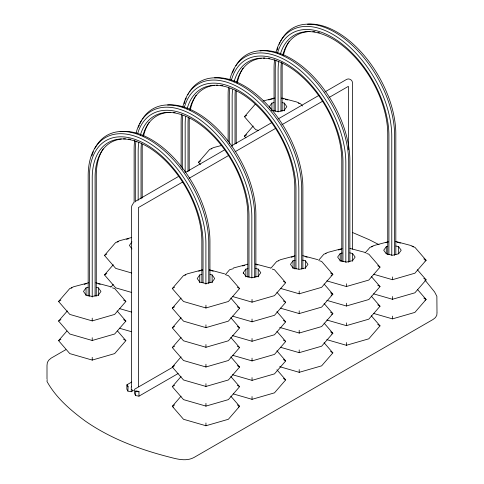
<?xml version="1.0" encoding="UTF-8"?>
<svg xmlns="http://www.w3.org/2000/svg" width="484" height="484" viewBox="0 0 484 484"><rect width="100%" height="100%" fill="white"/><g stroke="black" fill="none" stroke-linecap="round" stroke-linejoin="round"><path stroke-width="0.73" d="M135.593 395.555L135.774 390.915L138.962 391.411L138.962 396.16L135.593 395.555L134.54 393.607L134.54 389.578L134.903 389.069L173.272 366.92M92.22 320.959L92.22 318.139M92.22 340.554L92.22 337.729M92.22 360.144L92.22 357.325M205.942 308.036L205.942 305.21M205.942 327.686L205.942 324.861M205.942 347.337L205.942 344.511M205.942 367.054L205.942 364.228M205.942 386.516L205.942 383.691M205.942 406.167L205.942 403.341M205.942 425.817L205.942 422.992M252.037 302.204L252.037 299.378M252.037 321.854L252.037 319.029M252.037 341.317L252.037 338.491M252.037 360.967L252.037 358.142M232.495 374.725L252.037 380.364L252.037 377.605M252.037 399.391L252.037 396.565M299.203 293.867L299.203 291.041M299.203 313.644L299.203 310.819M299.203 333.107L299.203 330.282M299.203 352.733L299.203 349.914M299.203 372.384L299.203 369.564M346.375 286.601L346.375 283.775M346.375 306.063L346.375 303.238M346.375 325.708L346.375 322.889M346.375 345.364L346.375 342.539M392.457 279.752L392.457 276.933M392.457 299.348L392.457 296.523M373.642 313.444L392.457 318.877L392.457 316.119M47.178 379.68L47.002 381.471C55.872 397.618 70.434 410.129 85.123 420.941A215.235 124.261 0 0 0 114.315 437.79C131.521 445.945 149.635 451.971 168.051 456.739C176.382 458.856 185.753 461.875 193.921 457.525L433.059 319.464L435.4 317.607L436.768 315.356L436.998 312.966M131.721 382.027L127.213 384.629L128.078 386.474L127.897 391.114L131.273 391.719L133.487 390.443M127.213 384.629L126.85 385.143L126.85 389.166L127.897 391.114M88.1 287.381L86.043 287.871L83.478 291.441L86.037 295.01L92.22 296.486L98.403 295.01L100.962 291.441L98.403 287.871L96.346 287.381M131.963 241.837L129.403 245.406L131.963 248.976M269.346 107.642L269.346 106.662L271.911 103.098L273.968 102.602M201.828 274.452L199.765 274.942L197.206 278.512L199.765 282.081L205.942 283.557L212.125 282.081L214.684 278.518L212.131 274.948L210.068 274.452M243.295 273.66L243.295 272.68L245.86 269.11L247.923 268.62M295.089 260.283L293.032 260.779L290.467 264.343L293.026 267.912L299.203 269.394L305.386 267.918L307.951 264.349L305.392 260.779L302.645 260.12M342.261 253.017L340.198 253.513L337.638 257.077L340.191 260.646L346.375 262.128L352.558 260.652L355.117 257.083L352.564 253.513L349.811 252.854M387.654 246.338L386.28 246.665L383.715 250.234L386.274 253.804L392.457 255.28L398.641 253.804L401.2 250.234L398.641 246.665L395.894 246.011M133.632 202.669L131.775 205.888L131.509 207.569L131.509 386.958M112.488 287.883L114.66 288.512L125.876 301.465L114.66 314.418L92.22 320.892L69.787 314.418L58.564 301.465L69.787 288.512L71.959 287.883M131.63 272.982L115.706 268.384L104.49 255.431L115.706 242.478L118.604 241.643M117.098 310.922L125.876 321.055L114.66 334.014L92.22 340.488L69.787 334.014L58.564 321.055L67.349 310.922M200.449 164.548L198.501 162.291L209.717 149.338L211.889 148.715M131.63 292.445L115.706 287.847L104.49 274.894L113.268 264.754M258.547 130.48L255.649 129.645L244.432 116.692L255.165 104.302M117.582 331.074L125.876 340.651L114.66 353.604L92.22 360.084L69.787 353.604L58.564 340.651L66.859 331.074M110.83 287.224L113.268 284.404M245.896 137.843L244.432 136.149L253.211 126.015M226.209 274.954L228.381 275.584L239.598 288.537L228.381 301.49L205.948 307.969L183.509 301.49L172.292 288.537L183.509 275.584L185.681 274.954M230.82 298.053L239.598 308.187L228.381 321.14L205.948 327.62L183.509 321.14L172.292 308.187L181.07 298.053M230.82 317.704L239.598 327.837L228.381 340.796L205.948 347.27L183.509 340.796L172.292 327.837L181.07 317.704M225.211 274.821L229.604 269.751L233.221 268.705M230.82 337.421L239.598 347.554L228.381 360.507L205.948 366.987L183.509 360.507L172.292 347.554L181.07 337.421M230.82 356.883L239.598 367.017L228.381 379.97L205.948 386.45L183.509 379.97L172.292 367.017L181.07 356.883M270.919 268.172L276.769 261.414L278.221 260.997M230.82 376.534L239.598 386.668L228.381 399.627L205.948 406.1L183.509 399.627L172.292 386.668L181.07 376.534M181.07 396.184L172.292 406.324L183.509 419.277L205.948 425.751L228.381 419.277L239.598 406.324L230.82 396.184M272.304 269.122L274.476 269.751L285.693 282.704L274.476 295.657L252.037 302.137L232.495 296.492M318.575 260.344L323.941 254.148L326.113 253.525M276.915 292.221L285.693 302.355L274.476 315.308L252.037 321.787L232.495 316.149M276.915 311.684L285.693 321.818L274.476 334.771L252.037 341.25L232.495 335.606M276.915 331.334L285.693 341.468L274.476 354.421L252.037 360.901L232.495 355.262M365.148 252.938L370.024 247.306L372.916 246.471M276.915 350.797L285.693 360.931L274.476 373.884L252.037 380.364M366.642 253.525L368.814 254.148L380.031 267.108L368.814 280.061L346.375 286.534L326.833 280.895M276.915 369.758L285.693 379.898L274.476 392.851L252.037 399.324L233.221 393.891M371.252 276.431L380.031 286.564L368.814 299.523L346.375 305.997L326.833 300.358M324.086 342.751L332.865 352.89L321.642 365.844L299.209 372.323L279.667 366.678M371.252 296.075L380.031 306.215L368.814 319.168L346.375 325.647L326.833 320.003M371.252 315.725L380.031 325.865L368.814 338.818L346.375 345.298L326.833 339.653M244.432 116.692L246.761 115.277M198.501 162.291L200.83 160.882M244.432 136.149L246.761 134.74M104.49 255.431L106.819 254.015M58.564 301.465L60.899 300.05M104.49 274.894L106.819 273.478M58.564 321.055L60.899 319.646M58.564 340.651L60.899 339.236M172.292 288.537L174.621 287.121M172.292 308.187L174.621 306.777M172.292 327.837L174.621 326.428M172.292 347.554L174.621 346.145M172.292 367.017L174.621 365.608M331.116 275.432L332.865 274.368L321.642 261.414L319.476 260.791M172.292 386.668L174.621 385.258M331.116 295.21L332.865 294.151L324.086 284.011M174.621 404.908L172.292 406.324L173.453 407.026M331.697 314.316L332.865 313.608L324.086 303.474M424.946 260.967L426.114 260.259L414.897 247.306L411.999 246.471M331.697 333.948L332.865 333.24L324.086 323.1M424.946 280.557L426.114 279.855L417.335 269.715M238.437 407.026L239.598 406.324L237.269 404.914M424.946 300.153L426.114 299.445L417.335 289.305M135.847 201.09L178.1 176.696M185.142 172.631L224.189 150.082M231.231 146.017L271.56 122.736M277.961 119.04L318.932 95.384M324.806 91.99L346.707 79.346C349.006 78.009 352.503 80.029 352.491 82.685L352.491 249.175M182.643 182.026L138.406 207.569L138.406 386.704M189.038 178.336L228.684 155.449M235.073 151.758L275.36 128.502M281.748 124.812L322.671 101.186M329.066 97.49L348.371 86.346L348.371 149.865M65.818 349.678L51.153 358.13L48.715 360.223L47.365 362.449L47.002 365.378L47.002 378.996M138.962 396.16L178.154 373.533M211.103 148.727L213.541 147.584L221.418 145.496M117.092 241.861L119.53 240.723L131.702 237.493M71.172 287.895L73.604 286.758L88.645 282.771M184.894 274.966L187.332 273.829L202.373 269.842M278.155 260.803L280.593 259.66L294.919 255.867M325.327 253.537L327.765 252.4L342.085 248.601M371.409 246.689L373.848 245.551L388.168 241.752M268.68 99.976L274.47 98.306M126.56 239.344L128.732 238.715M84.258 284.332L86.43 283.703M198.706 271.197L202.324 270.151M242.629 265.988L244.801 265.365M291.247 257.24L293.419 256.611M338.419 249.974L341.311 249.139M385.948 242.708L388.12 242.079M392.457 318.877L414.897 312.398L426.114 299.445L423.784 298.035M263.054 101.035L274.513 97.992M233.427 267.997L247.748 264.197M135.635 391.223L138.962 391.804M282.208 102.608L284.271 103.098L286.831 106.668L284.265 110.237L278.082 111.713L271.905 110.231L269.346 106.662M255.473 268.457L258.22 269.116L260.779 272.686L258.22 276.249L252.037 277.725L245.854 276.249L243.295 272.68M281.676 97.998L296.71 101.991L299.142 103.122M395.331 241.371L411.085 245.557L413.517 246.695M349.962 248.407L365.003 252.406M302.796 255.673L317.831 259.666M255.625 264.01L270.659 268.003M209.53 269.842L224.57 273.835M95.808 282.771L110.842 286.764M281.706 98.306L283.878 98.93M285.324 99.347L287.496 99.976M298.356 103.11L300.522 103.733L302.476 105.99M396.801 242.079L400.419 243.125M373.642 274.259L392.457 279.692L414.897 273.212L426.114 260.259L423.784 258.849M304.999 256.611L307.171 257.24M373.642 293.849L392.457 299.281L414.897 292.808L426.114 279.855L423.784 278.439M255.655 264.318L257.827 264.948M280.387 288.367L299.209 293.8L321.642 287.327L332.865 274.368L330.53 272.958M209.566 270.151L213.184 271.197M280.387 308.145L299.209 313.578L321.642 307.104L332.865 294.151L330.53 292.741M279.667 327.402L299.209 333.04L321.642 326.567L332.865 313.608L330.53 312.198M98.01 283.703L100.182 284.332M280.387 347.24L299.209 352.667L321.642 346.193L332.865 333.24L330.53 331.83M119.324 308.544L131.63 312.095M119.324 328.194L131.63 331.746M352.661 232.562L369.322 239.737L379.008 244.674M377.701 265.698L380.031 267.108M377.701 285.155L380.031 286.564M377.701 304.805L380.031 306.215M377.701 324.455L380.031 325.865M283.364 281.295L285.693 282.704M283.364 300.945L285.693 302.355M237.269 287.127L239.598 288.537M283.364 320.408L285.693 321.818M330.53 351.481L332.865 352.89M237.269 306.777L239.598 308.187M283.364 340.058L285.693 341.468M237.269 326.428L239.598 327.837M283.364 359.521L285.693 360.931M237.269 346.145L239.598 347.554M283.364 378.488L285.693 379.898M237.269 365.608L239.598 367.017M123.547 300.056L125.876 301.465M237.269 385.258L239.598 386.668M123.547 319.646L125.876 321.055M123.547 339.242L125.876 340.651M131.829 389.541L132.598 390.425M425.261 280.393L434.608 291.979L436.87 296.341L436.998 312.555M126.947 384.865L127.945 386.783M398.641 246.665L398.641 253.677M395.821 254.499L395.821 134.032A83.236 48.055 60 0 0 307.534 24.2M394.635 255.395L394.635 135.683A84.422 48.739 60 0 0 347.736 41.279A84.422 48.739 60 0 0 280.732 41.049M391.774 255.328L391.774 136.367A83.236 48.055 60 0 0 340.597 39.44A83.236 48.055 60 0 0 276.068 51.97M388.918 254.644L388.918 135.683A80.38 46.404 60 0 0 339.883 42.362A80.38 46.404 60 0 0 277.386 53.44M387.732 254.499L387.732 134.032A77.519 44.758 60 0 0 340.464 44.05A77.519 44.758 60 0 0 280.182 54.674M386.28 246.665L386.28 253.677M352.564 253.513L352.564 261.275M349.871 261.408L349.871 160.555A83.236 48.055 60 0 0 319.664 83.744A83.236 48.055 60 0 0 260.041 50.899M348.692 262.304L348.692 162.207A84.422 48.739 60 0 0 302.936 68.77A84.422 48.739 60 0 0 235.811 65.727M345.83 262.231L345.83 162.89A83.236 48.055 60 0 0 293.963 65.467A83.236 48.055 60 0 0 229.779 79.854M342.968 261.548L342.968 162.207A80.38 46.404 60 0 0 293.552 68.607A80.38 46.404 60 0 0 231.237 80.713M341.789 261.408L341.789 160.555A77.519 44.758 60 0 0 294.127 70.289A77.519 44.758 60 0 0 234.026 81.959M340.198 253.513L340.198 261.275M305.392 260.779L305.392 268.541M302.881 268.916L302.881 187.689A83.236 48.055 60 0 0 214.593 77.857M301.695 269.062L301.695 189.341A84.422 48.739 60 0 0 256.702 96.552A84.422 48.739 60 0 0 189.547 91.688M298.834 268.989L298.834 190.024A83.236 48.055 60 0 0 246.973 92.595A83.236 48.055 60 0 0 182.783 106.982M295.978 269.062L295.978 189.341A80.38 46.404 60 0 0 246.562 95.741A80.38 46.404 60 0 0 184.241 107.841M294.792 268.916L294.792 187.689A77.519 44.758 60 0 0 247.13 97.417A77.519 44.758 60 0 0 187.03 109.094M293.032 260.779L293.032 268.541M284.271 103.098L284.271 110.86M282.148 111.145L282.148 68.401A77.519 44.758 60 0 1 282.353 63.023M280.962 111.29L280.962 70.053A76.333 44.074 60 0 1 281.379 62.545M278.1 111.973L278.1 70.737A77.519 44.758 60 0 1 278.717 61.65M275.245 111.29L275.245 70.053A80.38 46.404 60 0 1 275.922 60.325M274.059 111.145L274.059 68.401A83.236 48.055 60 0 1 274.561 59.822M271.911 103.098L271.911 110.86M258.22 269.116L258.22 276.878M255.885 277.181L255.885 214.817A83.236 48.055 60 0 0 167.597 104.992M254.699 277.326L254.699 216.469A84.422 48.739 60 0 0 209.705 123.686A84.422 48.739 60 0 0 142.55 118.816M251.843 278.01L251.843 217.153A83.236 48.055 60 0 0 200.666 120.226A83.236 48.055 60 0 0 136.131 132.761M248.982 277.326L248.982 216.469A80.38 46.404 60 0 0 200.334 123.438A80.38 46.404 60 0 0 137.668 133.493M247.796 277.181L247.796 214.817A77.519 44.758 60 0 0 200.527 124.842A77.519 44.758 60 0 0 140.245 135.466M245.86 269.11L245.86 276.872M236.204 143.712L236.204 94.931A77.519 44.758 60 0 1 236.307 91.065M235.018 143.851L235.018 96.582A76.333 44.074 60 0 1 235.284 90.538M232.157 146.041L232.157 97.266A77.519 44.758 60 0 1 232.586 89.643M229.301 143.851L229.301 96.582A80.38 46.404 60 0 1 229.785 88.294M228.115 141.443L228.115 94.931A83.236 48.055 60 0 1 228.448 87.864M212.131 274.948L212.131 282.71M209.941 282.577L209.941 241.347A83.236 48.055 60 0 0 179.727 164.536A83.236 48.055 60 0 0 120.111 131.69M208.755 283.479L208.755 242.998A84.422 48.739 60 0 0 161.862 148.594A84.422 48.739 60 0 0 94.852 148.364M205.9 284.162L205.9 243.682A83.236 48.055 60 0 0 147.039 141.733A83.236 48.055 60 0 0 88.179 175.716L88.179 296.19M203.038 282.723L203.038 242.998A80.38 46.404 60 0 0 146.204 144.553A80.38 46.404 60 0 0 89.365 177.368L89.365 296.329M201.852 282.577L201.852 241.347A77.519 44.758 60 0 0 147.039 146.404A77.519 44.758 60 0 0 92.226 178.052L92.226 297.013M199.765 274.942L199.765 282.704M189.208 170.84L189.208 122.059A77.519 44.758 60 0 1 189.317 118.199M188.022 171.735L188.022 123.71A76.333 44.074 60 0 1 188.294 117.672M185.166 172.419L185.166 124.394A77.519 44.758 60 0 1 185.59 116.771M182.305 169.473L182.305 123.71A80.38 46.404 60 0 1 182.789 115.428M181.119 167.065L181.119 122.059A83.236 48.055 60 0 1 181.536 114.236M142.211 197.974L142.211 149.193A77.519 44.758 60 0 1 142.369 144.565M141.032 198.87L141.032 150.845A76.333 44.074 60 0 1 141.449 143.337M138.17 200.309L138.17 151.528A77.519 44.758 60 0 1 138.781 142.441M135.308 201.888L135.308 150.845A80.38 46.404 60 0 1 135.992 141.116M134.129 202.5L134.129 149.193A83.236 48.055 60 0 1 134.631 140.614M131.273 386.976L131.273 391.719M98.403 287.871L98.403 295.639M96.268 296.19L96.268 175.716A77.519 44.758 60 0 1 103.225 148.878M95.082 296.329L95.082 177.368A76.333 44.074 60 0 1 121.321 139.053M86.043 287.871L86.043 295.633M123.432 138.884A76.333 44.074 60 0 1 125.525 138.854M128.405 139.023A76.333 44.074 60 0 1 130.613 139.307M91.821 155.921A84.422 48.739 60 0 1 93.327 151.661M282.801 54.982A76.333 44.074 60 0 1 307.951 31.66M308.629 31.605A76.333 44.074 60 0 1 310.002 31.545M312.833 31.593A76.333 44.074 60 0 1 315.017 31.787M317.976 32.253A76.333 44.074 60 0 1 319.47 32.573M277.278 50.088A84.422 48.739 60 0 1 277.925 47.874M279.207 44.346A84.422 48.739 60 0 1 280.091 42.338M283.376 55.781A77.519 44.758 60 0 1 289.099 41.563M142.871 135.774A76.333 44.074 60 0 1 168.015 112.445M168.692 112.397A76.333 44.074 60 0 1 170.767 112.324M173.623 112.433A76.333 44.074 60 0 1 175.081 112.578M143.445 136.573A77.519 44.758 60 0 1 149.169 122.355M138.472 127.225A84.422 48.739 60 0 1 139.271 125.138M139.852 123.789A84.422 48.739 60 0 1 141.824 119.99M236.531 82.812A76.333 44.074 60 0 1 261.251 58.261M263.369 58.092A76.333 44.074 60 0 1 264.754 58.062M268.336 58.237A76.333 44.074 60 0 1 269.806 58.407M232.459 72.963A84.422 48.739 60 0 1 234.147 68.861M237.293 83A77.519 44.758 60 0 1 243.156 68.087M189.534 109.947A76.333 44.074 60 0 1 214.261 85.396M216.372 85.226A76.333 44.074 60 0 1 217.764 85.19M220.619 85.299A76.333 44.074 60 0 1 222.809 85.541M190.297 110.128A77.519 44.758 60 0 1 196.159 95.221M184.337 103.745A84.422 48.739 60 0 1 184.985 101.531M185.469 100.097A84.422 48.739 60 0 1 186.267 98.004M187.792 94.707A84.422 48.739 60 0 1 188.821 92.861"/></g></svg>
